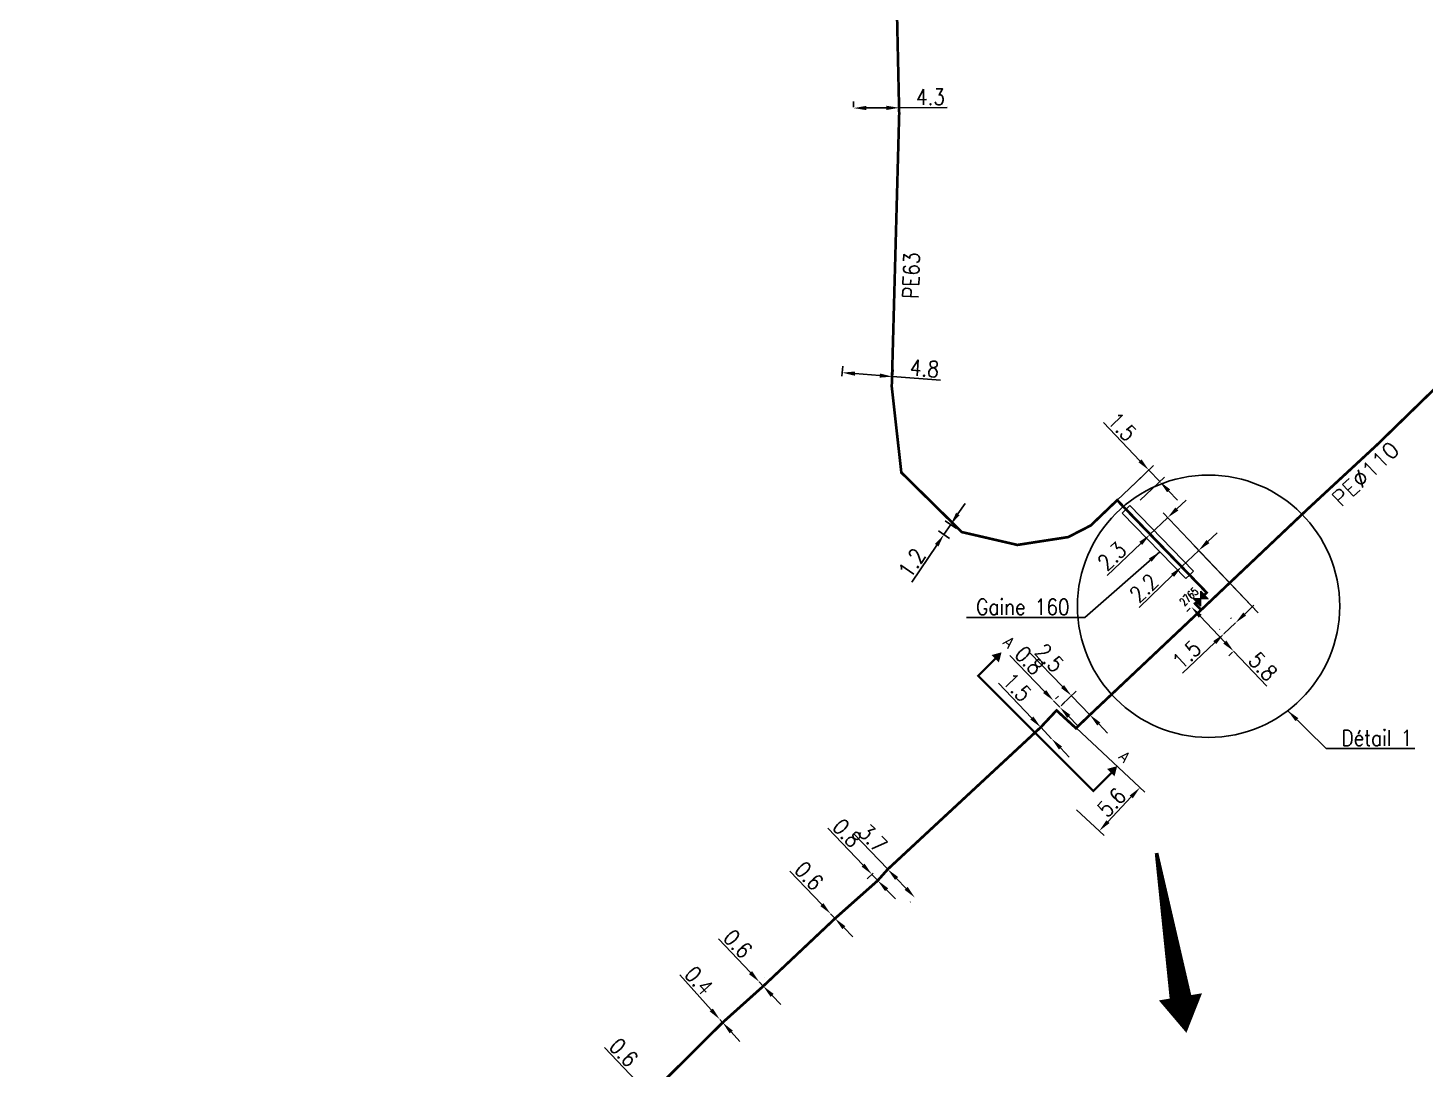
# Model space of a CAD drawing. Header units: millimetres. Extents: x 126999 to 128000, y 154000 to 155000.
# Drawn here: x 127521.8 to 127653.4, y 154203.3 to 154301.3 of the extents above; entities that cross this region are included whole.
import ezdxf
from ezdxf.enums import TextEntityAlignment as Align

# ---------------------------------------------------------------- set-up
doc = ezdxf.new("R2010")
doc.units = ezdxf.units.MM
doc.header["$PDMODE"] = 34
doc.layers.get('0').update_dxf_attribs({"linetype": 'CONTINUOUS'})
doc.layers.get('DEFPOINTS').update_dxf_attribs({"linetype": 'CONTINUOUS'})
for name, color, linetype in [('G_120', 4, 'CONTINUOUS'), ('G_300', 7, 'CONTINUOUS'), ('G_400', 7, 'CONTINUOUS')]:
    doc.layers.add(name, color=color, linetype=linetype)
doc.styles.add('G_ROMANS', font='ROMANS.SHX', dxfattribs={"width": 0.75})
doc.styles.get("Standard").update_dxf_attribs({"font": 'romans.shx', "width": 0.85})
doc.linetypes.add('G_TYPB_PE', pattern='A,5,-0.3,["o",Standard,S=1.5,R=0,X=0,Y=-0.5],-1.65', length=6.95)
doc.dimstyles.get("Standard").update_dxf_attribs({"dimtxt": 1.5, "dimasz": 1.2, "dimexe": 0.625, "dimexo": 0.625, "dimgap": 0.25, "dimtad": 1, "dimdec": 1, "dimzin": 0, "dimdsep": 46, "dimtxsty": 'Standard', "dimcen": -0.5, "dimadec": 0, "dimazin": 0, "dimtfac": 1, "dimtdec": 1, "dimtmove": 0, "dimatfit": 3, "dimfxl": 1, "dimtolj": 1, "dimtzin": 0, "dimarcsym": 0})

# ---------------------------------------------------------------- blocks, each defined once
blk = doc.blocks.new('*D106')
at = {"layer": 'DEFPOINTS', "color": 0, "linetype": 'Continuous', "transparency": 16777216}
for p in [(127602.78, 154222.13), (127605.31, 154219.43), (127605.34, 154219.45)]:
    blk.add_point(p, dxfattribs=at)
at = {"layer": 'G_120', "color": 0, "linetype": 'Continuous', "lineweight": -2, "transparency": 16777216}
for p, q in [((127602.75, 154222.1), (127599.53, 154225.47)), ((127602.33, 154221.7), (127602.3, 154221.67)), ((127604.48, 154220.3), (127603.58, 154221.24)), ((127604.88, 154219.02), (127604.86, 154219))]:
    blk.add_line(p, q, dxfattribs=at)
at = {"layer": 'G_120', "color": 0, "linetype": 'Continuous', "transparency": 16777216}
for points in [[(127603.73, 154221.37), (127603.44, 154221.1), (127602.75, 154222.1)], [(127604.63, 154220.44), (127604.34, 154220.16), (127605.31, 154219.43)]]:
    blk.add_solid(points, dxfattribs=at)
at = {"layer": 'G_120', "color": 0, "linetype": 'Continuous', "transparency": 16777216, "insert": (127601.35, 154225.02), "char_height": 1.5, "attachment_point": 5, "rotation": 313.7057}
blk.add_mtext('\\A1;3.7', dxfattribs=at)
blk = doc.blocks.new('*D107')
at = {"layer": 'DEFPOINTS', "color": 0, "linetype": 'Continuous', "transparency": 16777216}
for p in [(127601.83, 154222.17), (127601.26, 154221.62), (127602.39, 154221.59)]:
    blk.add_point(p, dxfattribs=at)
at = {"layer": 'G_120', "color": 0, "linetype": 'Continuous', "lineweight": -2, "transparency": 16777216}
for p, q in [((127600.43, 154222.49), (127597.1, 154225.97)), ((127601.38, 154221.74), (127600.81, 154221.19)), ((127601.81, 154221.04), (127601.26, 154221.62)), ((127601.93, 154221.16), (127601.36, 154220.61)), ((127602.64, 154220.18), (127603.47, 154219.31))]:
    blk.add_line(p, q, dxfattribs=at)
at = {"layer": 'G_120', "color": 0, "linetype": 'Continuous', "transparency": 16777216}
for points in [[(127600.57, 154222.63), (127600.29, 154222.35), (127601.26, 154221.62)], [(127602.79, 154220.31), (127602.5, 154220.04), (127601.81, 154221.04)]]:
    blk.add_solid(points, dxfattribs=at)
at = {"layer": 'G_120', "color": 0, "linetype": 'Continuous', "transparency": 16777216, "insert": (127598.92, 154225.52), "char_height": 1.5, "attachment_point": 5, "rotation": 313.7057}
blk.add_mtext('\\A1;0.8', dxfattribs=at)
blk = doc.blocks.new('*D108')
at = {"layer": 'DEFPOINTS', "color": 0, "linetype": 'Continuous', "transparency": 16777216}
for p in [(127617.16, 154235.48), (127618.19, 154234.39), (127618.2, 154234.4)]:
    blk.add_point(p, dxfattribs=at)
at = {"layer": 'G_120', "color": 0, "linetype": 'Continuous', "lineweight": -2, "transparency": 16777216}
for p, q in [((127616.33, 154236.34), (127613.19, 154239.63)), ((127616.71, 154235.05), (127616.7, 154235.04)), ((127618.19, 154234.39), (127617.16, 154235.47)), ((127617.75, 154233.96), (127617.74, 154233.96)), ((127619.02, 154233.52), (127619.85, 154232.65))]:
    blk.add_line(p, q, dxfattribs=at)
at = {"layer": 'G_120', "color": 0, "linetype": 'Continuous', "transparency": 16777216}
for points in [[(127616.47, 154236.48), (127616.18, 154236.2), (127617.16, 154235.47)], [(127619.16, 154233.66), (127618.87, 154233.38), (127618.19, 154234.39)]]:
    blk.add_solid(points, dxfattribs=at)
at = {"layer": 'G_120', "color": 0, "linetype": 'Continuous', "transparency": 16777216, "insert": (127614.94, 154239.24), "char_height": 1.5, "attachment_point": 5, "rotation": 313.6453}
blk.add_mtext('\\A1;1.5', dxfattribs=at)
blk = doc.blocks.new('*D109')
at = {"layer": 'DEFPOINTS', "color": 0, "linetype": 'Continuous', "transparency": 16777216}
for p in [(127597.37, 154217.91), (127597.37, 154217.91), (127597.79, 154217.47)]:
    blk.add_point(p, dxfattribs=at)
at = {"layer": 'G_120', "color": 0, "linetype": 'Continuous', "lineweight": -2, "transparency": 16777216}
for p, q in [((127596.54, 154218.77), (127593.52, 154221.93)), ((127597.79, 154217.47), (127597.37, 154217.91)), ((127598.62, 154216.61), (127599.45, 154215.74))]:
    blk.add_line(p, q, dxfattribs=at)
at = {"layer": 'G_120', "color": 0, "linetype": 'Continuous', "transparency": 16777216}
for points in [[(127596.69, 154218.91), (127596.4, 154218.64), (127597.37, 154217.91)], [(127598.76, 154216.74), (127598.47, 154216.47), (127597.79, 154217.47)]]:
    blk.add_solid(points, dxfattribs=at)
at = {"layer": 'G_120', "color": 0, "linetype": 'Continuous', "transparency": 16777216, "insert": (127595.34, 154221.48), "char_height": 1.5, "attachment_point": 5, "rotation": 313.7057}
blk.add_mtext('\\A1;0.6', dxfattribs=at)
blk = doc.blocks.new('*D110')
at = {"layer": 'DEFPOINTS', "color": 0, "linetype": 'Continuous', "transparency": 16777216}
for p in [(127590.65, 154211.5), (127590.65, 154211.5), (127591.03, 154211.1)]:
    blk.add_point(p, dxfattribs=at)
at = {"layer": 'G_120', "color": 0, "linetype": 'Continuous', "lineweight": -2, "transparency": 16777216}
for p, q in [((127589.82, 154212.37), (127586.81, 154215.54)), ((127591.03, 154211.1), (127590.65, 154211.5)), ((127591.1, 154211.93), (127591.1, 154211.93)), ((127591.48, 154211.53), (127591.48, 154211.53)), ((127591.86, 154210.23), (127592.68, 154209.36))]:
    blk.add_line(p, q, dxfattribs=at)
at = {"layer": 'G_120', "color": 0, "linetype": 'Continuous', "transparency": 16777216}
for points in [[(127589.97, 154212.51), (127589.68, 154212.23), (127590.65, 154211.5)], [(127592, 154210.37), (127591.71, 154210.09), (127591.03, 154211.1)]]:
    blk.add_solid(points, dxfattribs=at)
at = {"layer": 'G_120', "color": 0, "linetype": 'Continuous', "transparency": 16777216, "insert": (127588.63, 154215.08), "char_height": 1.5, "attachment_point": 5, "rotation": 313.5351}
blk.add_mtext('\\A1;0.6', dxfattribs=at)
blk = doc.blocks.new('*D111')
at = {"layer": 'DEFPOINTS', "color": 0, "linetype": 'Continuous', "transparency": 16777216}
for p in [(127586.93, 154207.97), (127586.93, 154207.97), (127587.2, 154207.67)]:
    blk.add_point(p, dxfattribs=at)
at = {"layer": 'G_120', "color": 0, "linetype": 'Continuous', "lineweight": -2, "transparency": 16777216}
for p, q in [((127586.13, 154208.86), (127583.16, 154212.15)), ((127587.2, 154207.67), (127586.93, 154207.97)), ((127588.01, 154206.78), (127588.81, 154205.89))]:
    blk.add_line(p, q, dxfattribs=at)
at = {"layer": 'G_120', "color": 0, "linetype": 'Continuous', "transparency": 16777216}
for points in [[(127586.28, 154208.99), (127585.98, 154208.72), (127586.93, 154207.97)], [(127588.16, 154206.91), (127587.86, 154206.65), (127587.2, 154207.67)]]:
    blk.add_solid(points, dxfattribs=at)
at = {"layer": 'G_120', "color": 0, "linetype": 'Continuous', "transparency": 16777216, "insert": (127584.98, 154211.62), "char_height": 1.5, "attachment_point": 5, "rotation": 312.0907}
blk.add_mtext('\\A1;0.4', dxfattribs=at)
blk = doc.blocks.new('*D112')
at = {"layer": 'DEFPOINTS', "color": 0, "linetype": 'Continuous', "transparency": 16777216}
for p in [(127579.9, 154201.27), (127579.9, 154201.27), (127580.32, 154200.84)]:
    blk.add_point(p, dxfattribs=at)
at = {"layer": 'G_120', "color": 0, "linetype": 'Continuous', "lineweight": -2, "transparency": 16777216}
for p, q in [((127579.08, 154202.14), (127576.06, 154205.31)), ((127580.32, 154200.84), (127579.9, 154201.27)), ((127581.14, 154199.97), (127581.97, 154199.1))]:
    blk.add_line(p, q, dxfattribs=at)
at = {"layer": 'G_120', "color": 0, "linetype": 'Continuous', "transparency": 16777216}
for points in [[(127579.22, 154202.28), (127578.93, 154202.01), (127579.9, 154201.27)], [(127581.29, 154200.11), (127581, 154199.83), (127580.32, 154200.84)]]:
    blk.add_solid(points, dxfattribs=at)
at = {"layer": 'G_120', "color": 0, "linetype": 'Continuous', "transparency": 16777216, "insert": (127577.88, 154204.85), "char_height": 1.5, "attachment_point": 5, "rotation": 313.614}
blk.add_mtext('\\A1;0.6', dxfattribs=at)
blk = doc.blocks.new('*D151')
at = {"layer": 'DEFPOINTS', "color": 0, "linetype": 'Continuous', "transparency": 16777216}
for p in [(127620.05, 154238.44), (127618.74, 154237.17), (127620.48, 154235.38)]:
    blk.add_point(p, dxfattribs=at)
at = {"layer": 'G_120', "color": 0, "linetype": 'Continuous', "lineweight": -2, "transparency": 16777216}
for p, q in [((127619.21, 154239.3), (127616.17, 154242.44)), ((127619.19, 154237.61), (127620.5, 154238.88)), ((127621.79, 154236.64), (127620.05, 154238.44)), ((127620.93, 154235.81), (127622.24, 154237.08)), ((127622.63, 154235.78), (127623.46, 154234.92))]:
    blk.add_line(p, q, dxfattribs=at)
at = {"layer": 'G_120', "color": 0, "linetype": 'Continuous', "transparency": 16777216}
for points in [[(127619.36, 154239.44), (127619.07, 154239.17), (127620.05, 154238.44)], [(127622.77, 154235.92), (127622.48, 154235.64), (127621.79, 154236.64)]]:
    blk.add_solid(points, dxfattribs=at)
at = {"layer": 'G_120', "color": 0, "linetype": 'Continuous', "transparency": 16777216, "insert": (127617.99, 154242), "char_height": 1.5, "attachment_point": 5, "rotation": 314.0933}
blk.add_mtext('\\A1;2.5', dxfattribs=at)
blk = doc.blocks.new('*D152')
at = {"layer": 'DEFPOINTS', "color": 0, "linetype": 'Continuous', "transparency": 16777216}
for p in [(127618.1, 154237.71), (127618.65, 154237.06), (127618.96, 154237.36)]:
    blk.add_point(p, dxfattribs=at)
at = {"layer": 'G_120', "color": 0, "linetype": 'Continuous', "lineweight": -2, "transparency": 16777216}
for p, q in [((127617.53, 154238.83), (127614.26, 154242.22)), ((127618.96, 154237.36), (127618.37, 154237.97)), ((127618.55, 154238.15), (127618.82, 154238.41)), ((127619.1, 154237.5), (127619.41, 154237.8)), ((127619.8, 154236.5), (127620.63, 154235.64))]:
    blk.add_line(p, q, dxfattribs=at)
at = {"layer": 'G_120', "color": 0, "linetype": 'Continuous', "transparency": 16777216}
for points in [[(127617.68, 154238.97), (127617.39, 154238.69), (127618.37, 154237.97)], [(127619.94, 154236.64), (127619.65, 154236.36), (127618.96, 154237.36)]]:
    blk.add_solid(points, dxfattribs=at)
at = {"layer": 'G_120', "color": 0, "linetype": 'Continuous', "transparency": 16777216, "insert": (127616.08, 154241.77), "char_height": 1.5, "attachment_point": 5, "rotation": 314.0933}
blk.add_mtext('\\A1;0.8', dxfattribs=at)
blk = doc.blocks.new('*D153')
at = {"layer": 'DEFPOINTS', "color": 0, "linetype": 'Continuous', "transparency": 16777216}
for p in [(127620.04, 154235.86), (127626.5, 154229.79), (127620.09, 154228.13)]:
    blk.add_point(p, dxfattribs=at)
at = {"layer": 'G_120', "color": 0, "linetype": 'Continuous', "lineweight": -2, "transparency": 16777216}
for p, q in [((127620.5, 154235.43), (127626.96, 154229.36)), ((127623.49, 154226.58), (127625.68, 154228.91)), ((127620.54, 154227.7), (127623.13, 154225.28))]:
    blk.add_line(p, q, dxfattribs=at)
at = {"layer": 'G_120', "color": 0, "linetype": 'Continuous', "transparency": 16777216}
for points in [[(127625.54, 154229.05), (127625.83, 154228.78), (127626.5, 154229.79)], [(127623.35, 154226.72), (127623.64, 154226.45), (127622.67, 154225.71)]]:
    blk.add_solid(points, dxfattribs=at)
at = {"layer": 'G_120', "color": 0, "linetype": 'Continuous', "transparency": 16777216, "insert": (127623.83, 154228.4), "char_height": 1.5, "attachment_point": 5, "rotation": 46.8021}
blk.add_mtext('\\A1;5.6', dxfattribs=at)
blk = doc.blocks.new('*D20')
at = {"layer": 'DEFPOINTS', "color": 0, "linetype": 'Continuous', "transparency": 16777216}
for p in [(127608.68, 154254.56), (127609.73, 154253.85), (127609.09, 154252.9)]:
    blk.add_point(p, dxfattribs=at)
at = {"layer": 'G_120', "color": 0, "linetype": 'Continuous', "lineweight": -2, "transparency": 16777216}
for p, q in [((127609.36, 154255.56), (127610.03, 154256.55)), ((127609.22, 154254.2), (127608.17, 154254.91)), ((127608.57, 154253.25), (127607.52, 154253.96)), ((127608.68, 154254.56), (127608.04, 154253.61)), ((127607.37, 154252.62), (127605.01, 154249.14))]:
    blk.add_line(p, q, dxfattribs=at)
at = {"layer": 'G_120', "color": 0, "linetype": 'Continuous', "transparency": 16777216}
for points in [[(127609.19, 154255.67), (127609.52, 154255.44), (127608.68, 154254.56)], [(127607.2, 154252.73), (127607.53, 154252.5), (127608.04, 154253.61)]]:
    blk.add_solid(points, dxfattribs=at)
at = {"layer": 'G_120', "color": 0, "linetype": 'Continuous', "transparency": 16777216, "insert": (127605.02, 154250.94), "char_height": 1.5, "attachment_point": 5, "rotation": 55.8896}
blk.add_mtext('\\A1;1.2', dxfattribs=at)
blk = doc.blocks.new('*D21')
at = {"layer": 'DEFPOINTS', "color": 0, "linetype": 'Continuous', "transparency": 16777216}
for p in [(127598.39, 154267.91), (127603.2, 154268.49), (127603.13, 154267.54)]:
    blk.add_point(p, dxfattribs=at)
at = {"layer": 'G_120', "color": 0, "linetype": 'Continuous', "lineweight": -2, "transparency": 16777216}
for p, q in [((127598.44, 154268.53), (127598.51, 154269.48)), ((127599.66, 154268.77), (127602, 154268.58)), ((127603.17, 154268.16), (127603.25, 154269.12)), ((127603.2, 154268.49), (127607.72, 154268.14))]:
    blk.add_line(p, q, dxfattribs=at)
at = {"layer": 'G_120', "color": 0, "linetype": 'Continuous', "transparency": 16777216}
for points in [[(127599.68, 154268.97), (127599.65, 154268.57), (127598.46, 154268.86)], [(127602.02, 154268.78), (127601.99, 154268.39), (127603.2, 154268.49)]]:
    blk.add_solid(points, dxfattribs=at)
at = {"layer": 'G_120', "color": 0, "linetype": 'Continuous', "transparency": 16777216, "insert": (127606.22, 154269.26), "char_height": 1.5, "attachment_point": 5, "rotation": 355.574}
blk.add_mtext('\\A1;4.8', dxfattribs=at)
blk = doc.blocks.new('*D22')
at = {"layer": 'DEFPOINTS', "color": 0, "linetype": 'Continuous', "transparency": 16777216}
for p in [(127599.53, 154293.22), (127603.83, 154293.8), (127603.83, 154293.25)]:
    blk.add_point(p, dxfattribs=at)
at = {"layer": 'G_120', "color": 0, "linetype": 'Continuous', "lineweight": -2, "transparency": 16777216}
for p, q in [((127599.53, 154293.85), (127599.53, 154294.4)), ((127603.83, 154293.88), (127603.82, 154294.43)), ((127600.73, 154293.78), (127602.63, 154293.79)), ((127603.83, 154293.8), (127608.36, 154293.83))]:
    blk.add_line(p, q, dxfattribs=at)
at = {"layer": 'G_120', "color": 0, "linetype": 'Continuous', "transparency": 16777216}
for points in [[(127600.73, 154293.98), (127600.73, 154293.58), (127599.53, 154293.77)], [(127602.63, 154293.99), (127602.63, 154293.59), (127603.83, 154293.8)]]:
    blk.add_solid(points, dxfattribs=at)
at = {"layer": 'G_120', "color": 0, "linetype": 'Continuous', "transparency": 16777216, "insert": (127606.77, 154294.82), "char_height": 1.5, "attachment_point": 5, "rotation": 0.399}
blk.add_mtext('\\A1;4.3', dxfattribs=at)
blk = doc.blocks.new('*D30')
at = {"layer": 'DEFPOINTS', "color": 0, "linetype": 'Continuous', "transparency": 16777216}
for p in [(127627.34, 154259.69), (127625.04, 154257.5), (127626.08, 154256.41)]:
    blk.add_point(p, dxfattribs=at)
at = {"layer": 'G_120', "color": 0, "linetype": 'Continuous', "lineweight": -2, "transparency": 16777216}
for p, q in [((127626.51, 154260.56), (127623.08, 154264.16)), ((127625.5, 154257.93), (127627.79, 154260.12)), ((127626.53, 154256.84), (127628.83, 154259.03)), ((127628.38, 154258.6), (127627.34, 154259.69)), ((127629.2, 154257.74), (127630.03, 154256.87))]:
    blk.add_line(p, q, dxfattribs=at)
at = {"layer": 'G_120', "color": 0, "linetype": 'Continuous', "transparency": 16777216}
for points in [[(127626.66, 154260.69), (127626.37, 154260.42), (127627.34, 154259.69)], [(127629.35, 154257.87), (127629.06, 154257.6), (127628.38, 154258.6)]]:
    blk.add_solid(points, dxfattribs=at)
at = {"layer": 'G_120', "color": 0, "linetype": 'Continuous', "transparency": 16777216, "insert": (127624.83, 154263.77), "char_height": 1.5, "attachment_point": 5, "rotation": 313.6608}
blk.add_mtext('\\A1;1.5', dxfattribs=at)
blk = doc.blocks.new('*D31')
at = {"layer": 'DEFPOINTS', "color": 0, "linetype": 'Continuous', "transparency": 16777216}
for p in [(127631.36, 154246.79), (127631.7, 154247.12), (127635.67, 154242.96)]:
    blk.add_point(p, dxfattribs=at)
at = {"layer": 'G_120', "color": 0, "linetype": 'Continuous', "lineweight": -2, "transparency": 16777216}
for p, q in [((127631.25, 154246.69), (127630.91, 154246.36)), ((127632.19, 154245.92), (127634.5, 154243.5)), ((127635.22, 154242.53), (127634.87, 154242.2)), ((127635.33, 154242.63), (127638.46, 154239.35))]:
    blk.add_line(p, q, dxfattribs=at)
at = {"layer": 'G_120', "color": 0, "linetype": 'Continuous', "transparency": 16777216}
for points in [[(127632.33, 154246.06), (127632.04, 154245.79), (127631.36, 154246.79)], [(127634.64, 154243.64), (127634.35, 154243.36), (127635.33, 154242.63)]]:
    blk.add_solid(points, dxfattribs=at)
at = {"layer": 'G_120', "color": 0, "linetype": 'Continuous', "transparency": 16777216, "insert": (127638.09, 154241.19), "char_height": 1.5, "attachment_point": 5, "rotation": 313.6453}
blk.add_mtext('\\A1;5.8', dxfattribs=at)
blk = doc.blocks.new('*D32')
at = {"layer": 'DEFPOINTS', "color": 0, "linetype": 'Continuous', "transparency": 16777216}
for p in [(127634.42, 154244.27), (127634.46, 154244.23), (127635.54, 154245.27)]:
    blk.add_point(p, dxfattribs=at)
at = {"layer": 'G_120', "color": 0, "linetype": 'Continuous', "lineweight": -2, "transparency": 16777216}
for p, q in [((127636.37, 154246.13), (127637.24, 154246.96)), ((127635.11, 154245.72), (127635.08, 154245.76)), ((127634.03, 154244.68), (127633.99, 154244.72)), ((127635.51, 154245.3), (127634.42, 154244.27)), ((127633.55, 154243.44), (127630.52, 154240.55))]:
    blk.add_line(p, q, dxfattribs=at)
at = {"layer": 'G_120', "color": 0, "linetype": 'Continuous', "transparency": 16777216}
for points in [[(127636.24, 154246.28), (127636.51, 154245.99), (127635.51, 154245.3)], [(127633.41, 154243.59), (127633.69, 154243.3), (127634.42, 154244.27)]]:
    blk.add_solid(points, dxfattribs=at)
at = {"layer": 'G_120', "color": 0, "linetype": 'Continuous', "transparency": 16777216, "insert": (127630.91, 154242.3), "char_height": 1.5, "attachment_point": 5, "rotation": 43.6453}
blk.add_mtext('\\A1;1.5', dxfattribs=at)
blk = doc.blocks.new('G_300_04')
h = blk.add_hatch(color=256)
h.paths.add_polyline_path([(-1, 1), (-1, -1), (0, 0)])
h.paths.add_polyline_path([(1, 1), (0, 0), (1, -1)])
at = {"flags": 128}
for points in [[(1, 1), (-1, -1)], [(1, -1), (-1, 1)], [(-1, 1), (-1, -1)], [(1, 1), (1, -1)]]:
    blk.add_lwpolyline(points, dxfattribs=at)
at = {"color": 0, "linetype": 'Continuous', "style": 'G_ROMANS', "width": 0.75}
blk.add_attdef('NUM', text='', height=1.5, dxfattribs=at).set_placement((0, 2.07), align=Align.MIDDLE)
at = {"color": 0, "linetype": 'Continuous', "style": 'G_ROMANS', "width": 0.75, "flags": 3}
for tag, p in [('DEF_LEG', (0, -2.5)), ('DEF_COUP', (0, -5)), ('DEF_TYPE', (0, -7.5))]:
    blk.add_attdef(tag, text='', height=1.2, dxfattribs=at).set_placement(p, align=Align.MIDDLE)
blk = doc.blocks.new('*D227')
at = {"layer": 'DEFPOINTS', "color": 0, "linetype": 'Continuous', "transparency": 16777216}
for p in [(127625.19, 154255.98), (127629.11, 154255.2), (127638.06, 154245.81)]:
    blk.add_point(p, dxfattribs=at)
at = {"layer": 'G_400', "color": 0, "linetype": 'Continuous', "lineweight": -2, "transparency": 16777216}
for p, q in [((127629.98, 154256.03), (127630.85, 154256.86)), ((127625.62, 154255.53), (127627.88, 154253.16)), ((127629.11, 154255.2), (127627.44, 154253.61)), ((127637.63, 154246.26), (127628.68, 154255.65)), ((127626.58, 154252.78), (127623.41, 154249.77))]:
    blk.add_line(p, q, dxfattribs=at)
at = {"layer": 'G_400', "color": 0, "linetype": 'Continuous', "transparency": 16777216}
for points in [[(127629.84, 154256.17), (127630.12, 154255.88), (127629.11, 154255.2)], [(127626.44, 154252.93), (127626.71, 154252.64), (127627.44, 154253.61)]]:
    blk.add_solid(points, dxfattribs=at)
at = {"layer": 'G_400', "color": 0, "linetype": 'Continuous', "transparency": 16777216, "insert": (127623.87, 154251.58), "char_height": 1.5, "attachment_point": 5, "rotation": 43.6453}
blk.add_mtext('\\A1;2.3', dxfattribs=at)
blk = doc.blocks.new('*D228')
at = {"layer": 'DEFPOINTS', "color": 0, "linetype": 'Continuous', "transparency": 16777216}
for p in [(127632.04, 154252.12), (127632.79, 154248.15), (127638.06, 154245.81)]:
    blk.add_point(p, dxfattribs=at)
at = {"layer": 'G_120', "color": 0, "linetype": 'Continuous', "lineweight": -2, "transparency": 16777216}
for p, q in [((127632.91, 154252.95), (127633.78, 154253.78)), ((127632.04, 154252.12), (127630.45, 154250.6)), ((127637.63, 154246.26), (127631.61, 154252.57)), ((127632.36, 154248.6), (127630.02, 154251.06)), ((127629.58, 154249.78), (127626.42, 154246.76))]:
    blk.add_line(p, q, dxfattribs=at)
at = {"layer": 'G_120', "color": 0, "linetype": 'Continuous', "transparency": 16777216}
for points in [[(127632.77, 154253.1), (127633.05, 154252.81), (127632.04, 154252.12)], [(127629.44, 154249.92), (127629.72, 154249.63), (127630.45, 154250.6)]]:
    blk.add_solid(points, dxfattribs=at)
at = {"layer": 'G_120', "color": 0, "linetype": 'Continuous', "transparency": 16777216, "insert": (127626.88, 154248.58), "char_height": 1.5, "attachment_point": 5, "rotation": 43.6453}
blk.add_mtext('\\A1;2.2', dxfattribs=at)

msp = doc.modelspace()

# ---------------------------------------------------------------- linework, layer by layer
at = {"layer": 'G_120'}
msp.add_line((127626.71, 154259.08), (127624.36, 154256.85), dxfattribs=at)
at = {"layer": 'G_120', "linetype": 'G_TYPB_PE', "const_width": 0.25, "flags": 128}
msp.add_lwpolyline([(127591.25, 154529.52), (127592.01, 154514.13), (127593.81, 154481.47), (127596.02, 154441.58), (127598.75, 154392.53), (127600.49, 154360.58), (127602.33, 154326.6), (127603.52, 154307.3), (127603.83, 154293.25), (127603.13, 154267.54), (127603.13, 154267.54), (127604.03, 154259.46), (127609.73, 154253.85), (127614.96, 154252.64), (127619.75, 154253.38), (127621.87, 154254.47), (127624.36, 154256.85), (127632.79, 154248.15), (127632.58, 154247.92)], dxfattribs=at)
at = {"layer": 'G_120', "linetype": 'G_TYPB_PE', "flags": 128}
msp.add_lwpolyline([(127228.85, 154205.29, 0.25, 0.25, 0), (127233.26, 154202.93, 0.25, 0.25, 0), (127245.59, 154196.46, 0.25, 0.25, 0), (127248.38, 154194.81, 0.25, 0.25, 0), (127267.63, 154184.09, 0.25, 0.25, 0), (127283.22, 154176.32, 0.25, 0.25, 0), (127293.43, 154170.75, 0.25, 0.25, 0), (127295.96, 154169.32, 0.25, 0.25, 0), (127302.59, 154166, 0.25, 0.25, 0), (127304.91, 154165.13, 0.25, 0.25, -0.052441), (127306.41, 154164.94, 0.25, 0.25, -0.039738), (127307.49, 154164.59, 0.25, 0.25, 0.268423), (127308.41, 154162.61, 0.25, 0.25, 0), (127317.32, 154159.35, 0.25, 0.25, 0), (127318.9, 154158.57, 0.25, 0.25, 0), (127320.23, 154157.91, 0.25, 0.25, 0), (127320.23, 154157.91, 0.25, 0.25, 0), (127336.43, 154149.1, 0.25, 0.25, 0), (127337.51, 154148.6, 0.25, 0.25, 0), (127351.3, 154141.17, 0.25, 0.25, 0), (127354.31, 154139.95, 0.25, 0.25, 0), (127360.98, 154136.34, 0.25, 0.25, 0), (127380.15, 154127.42, 0.25, 0.25, 0), (127382.12, 154127.06, 0.25, 0.25, 0.131527), (127394.26, 154126.33, 0.25, 0.25, 0), (127394.26, 154126.33, 0.25, 0.25, 0), (127398.52, 154127.24, 0.25, 0.25, 0), (127400.91, 154127.68, 0.25, 0.25, 0), (127403.56, 154128.6, 0.25, 0.25, 0), (127407.07, 154129.43, 0.25, 0.25, 0), (127411.34, 154131.46, 0.25, 0.25, 0), (127421.57, 154134.19, 0.25, 0.25, 0), (127428.58, 154135.7, 0.25, 0.25, 0), (127466.03, 154146.86, 0.25, 0.25, 0), (127466.62, 154147.21, 0.25, 0.25, 0), (127508.45, 154160.32, 0.25, 0.25, 0), (127508.98, 154160.67, 0.25, 0.25, 0.031917), (127535.78, 154169.49, 0.25, 0.25, 0), (127535.78, 154169.49, 0.25, 0.25, 0), (127537.19, 154169.85, 0.25, 0.25, 0), (127542.53, 154172.41, 0.25, 0.25, 0), (127550.75, 154176.7, 0.25, 0.25, 0), (127555.5, 154179.45, 0.25, 0.25, 0), (127559.86, 154182.5, 0.25, 0.25, 0), (127563.94, 154185.7, 0.25, 0.25, 0), (127567.99, 154189, 0.25, 0.25, 0), (127571.72, 154192.55, 0.25, 0.25, 0), (127571.91, 154193.02, 0.25, 0.25, 0), (127579.99, 154200.58, 0.25, 0.25, 0), (127580.32, 154200.84, 0.25, 0.25, 0), (127587.2, 154207.67, 0.25, 0.25, 0), (127591.03, 154211.1, 0.25, 0.25, 0), (127597.79, 154217.47, 0.25, 0.25, 0), (127601.81, 154221.04, 0.25, 0.25, 0), (127602.75, 154222.1, 0.25, 0.25, 0), (127617.16, 154235.47, 0.25, 0.25, 0), (127618.65, 154237.06, 0.25, 0.25, 0), (127620.48, 154235.38, 0.25, 0.25, 0), (127621.79, 154236.64, 0.25, 0.25, 0), (127632.27, 154246.52, 0.25, 0.25, 0), (127642.21, 154255.93, 0.25, 0.25, 0), (127648.82, 154262.05, 0.25, 0.25, 0), (127660.62, 154273.53, 0.25, 0.25, 0), (127671.6, 154284.3, 0.25, 0.25, 0), (127676.57, 154289.13, 0.25, 0.25, 0), (127684.47, 154296.06, 0, 0, 0)], format="xyseb", dxfattribs=at)
at = {"layer": 'G_120', "const_width": 0.25, "flags": 128}
msp.add_lwpolyline([(127631.85, 154247.23), (127631.7, 154247.12), (127632.27, 154246.52)], dxfattribs=at)
at = {"layer": 'G_120', "color": 7, "linetype": 'Continuous', "const_width": 0.2, "flags": 128}
msp.add_lwpolyline([(127624.16, 154231.52), (127622.11, 154229.48), (127611.26, 154240.31), (127613.07, 154242.12)], dxfattribs=at)
at = {"layer": 'G_120', "linetype": 'Continuous', "flags": 128}
msp.add_lwpolyline([(127628.07, 154223.63, 0.343, 2.06, 0), (127630.32, 154210.09, 2.06, 0, 0), (127630.88, 154206.7, 0, 4.12, 0), (127630.32, 154210.09, 4.12, 4.12, 0)], format="xyseb", dxfattribs=at)
at = {"layer": 'G_120'}
msp.add_circle((127632.97, 154246.87), 12.35, dxfattribs=at)
at = {"layer": 'G_120', "color": 7, "linetype": 'Continuous'}
for points in [[(127612.52, 154242.27), (127613.47, 154242.53), (127613.22, 154241.57)], [(127623.41, 154231.55), (127624.36, 154231.81), (127624.11, 154230.85)]]:
    msp.add_solid(points, dxfattribs=at)
at = {"layer": 'G_400', "color": 7}
for p, q in [((127624.84, 154255.64), (127625.19, 154255.99)), ((127625.55, 154256.34), (127625.19, 154255.99)), ((127631.55, 154250.18), (127625.55, 154256.34)), ((127630.83, 154249.48), (127624.84, 154255.64)), ((127630.83, 154249.48), (127631.19, 154249.83)), ((127631.55, 154250.18), (127631.19, 154249.83))]:
    msp.add_line(p, q, dxfattribs=at)

# ---------------------------------------------------------------- block references
at = {"layer": 'G_300'}
ref = msp.add_blockref('G_300_04', (127632.22, 154247.57), dxfattribs=dict(at, xscale=0.5, yscale=0.5, zscale=0.5, rotation=43.45160476540478))
ref.add_attrib('NUM', '2765', dxfattribs={"layer": '0', "color": 0, "linetype": 'Continuous', "height": 0.75, "rotation": 43.4516, "style": 'G_ROMANS', "width": 0.75}).set_placement((127631.12, 154247.77), align=Align.MIDDLE)

# ---------------------------------------------------------------- texts
at = {"layer": 'G_120', "linetype": 'Continuous', "width": 0.85}
msp.add_text('PE63 ', height=1.5, rotation=88.4249, dxfattribs=at).set_placement((127604.97, 154278.43), align=Align.MIDDLE)
at = {"layer": 'G_120', "linetype": 'Continuous'}
msp.add_text('PE%%c110', height=1.5, rotation=43.2907, dxfattribs=at).set_placement((127647.75, 154259.32), align=Align.MIDDLE)
at = {"layer": 'G_120', "color": 7, "linetype": 'Continuous'}
for p in [(127613.52, 154243.37), (127624.41, 154232.59)]:
    msp.add_text('A', height=1, rotation=315.7587, dxfattribs=at).set_placement(p)
at = {"layer": 'G_120', "linetype": 'Continuous', "insert": (127645.49, 154234.46), "char_height": 1.5, "attachment_point": 4}
msp.add_mtext('\\A1;Détail 1', dxfattribs=at)
at = {"layer": 'G_400', "linetype": 'Continuous', "insert": (127619.88, 154246.05), "char_height": 1.5, "attachment_point": 9}
msp.add_mtext('\\A1;Gaine 160', dxfattribs=at)

# ---------------------------------------------------------------- dimensions: what is measured, and where the dimension line sits
at = {"layer": 'G_120', "linetype": 'Continuous'}
for base, p1, p2, angle, picture, middle, dimtype in [((127603.83, 154293.8), (127599.53, 154293.22), (127603.83, 154293.25), 0.399, '*D22', (127606.78, 154293.82), 161), ((127603.1999, 154268.4923), (127598.3903, 154267.9052), (127603.1261, 154267.5386), 355.574, '*D21', (127606.1411, 154268.2646), 161), ((127627.34, 154259.69), (127626.08, 154256.41), (127625.04, 154257.5), 133.6608, '*D30', (127624.11, 154263.08), 161), ((127608.6831, 154254.5623), (127609.0889, 154252.8985), (127609.7338, 154253.8507), 55.8896, '*D20', (127605.8512, 154250.3811), 161), ((127632.04, 154252.12), (127632.79, 154248.15), (127638.06, 154245.81), 223.6453, '*D228', (127627.57, 154247.85), 160), ((127634.42, 154244.27), (127635.54, 154245.27), (127634.46, 154244.23), 223.6453, '*D32', (127631.6, 154241.58), 161), ((127631.36, 154246.79), (127635.67, 154242.96), (127631.7, 154247.12), 133.6453, '*D31', (127637.36, 154240.5), 161), ((127618.96, 154237.36), (127618.1, 154237.71), (127618.65, 154237.06), 314.0933, '*D152', (127615.36, 154241.08), 160), ((127618.19, 154234.39), (127617.16, 154235.48), (127618.2, 154234.4), 313.6453, '*D108', (127614.22, 154238.55), 161), ((127626.5, 154229.79), (127620.09, 154228.13), (127620.04, 154235.86), 46.8021, '*D153', (127624.56, 154227.72), 160), ((127601.26, 154221.62), (127602.39, 154221.59), (127601.83, 154222.17), 133.7057, '*D107', (127598.2, 154224.83), 161), ((127605.31, 154219.43), (127602.78, 154222.13), (127605.34, 154219.45), 313.7057, '*D106', (127600.63, 154224.33), 161)]:
    dim = msp.add_linear_dim(base=base, p1=p1, p2=p2, angle=angle, dimstyle='Standard', dxfattribs=at)
    dim.commit()
    dim.dimension.update_dxf_attribs({"geometry": picture, "text_midpoint": middle, "dimtype": dimtype})
dim = msp.add_linear_dim(base=(127620.05, 154238.44), p1=(127620.48, 154235.38), p2=(127618.74, 154237.17), angle=134.0933, dimstyle='Standard', dxfattribs=at)
dim.commit()
dim.dimension.update_dxf_attribs({"geometry": '*D151', "text_midpoint": (127617.99, 154242)})
for p1, p2, picture, middle in [((127597.79, 154217.47), (127597.37, 154217.91), '*D109', (127595.34, 154221.48)), ((127591.03, 154211.0999), (127590.6512, 154211.4986), '*D110', (127588.6308, 154215.0769)), ((127587.2, 154207.67), (127586.93, 154207.97), '*D111', (127584.98, 154211.62)), ((127580.32, 154200.84), (127579.9, 154201.27), '*D112', (127577.88, 154204.85))]:
    dim = msp.add_aligned_dim(p1=p1, p2=p2, distance=0, dimstyle='Standard', dxfattribs=at)
    dim.commit()
    dim.dimension.update_dxf_attribs({"geometry": picture, "text_midpoint": middle})
at = {"layer": 'G_400', "linetype": 'Continuous'}
dim = msp.add_linear_dim(base=(127629.11, 154255.2), p1=(127625.19, 154255.98), p2=(127638.06, 154245.81), angle=223.6453, dimstyle='Standard', dxfattribs=at)
dim.commit()
dim.dimension.update_dxf_attribs({"geometry": '*D227', "text_midpoint": (127624.56, 154250.86), "dimtype": 160})

# ---------------------------------------------------------------- leaders
at = {"layer": 'G_120', "linetype": 'Continuous', "annotation_type": 0, "has_hookline": 1, "hookline_direction": 0, "text_width": 6.92}
msp.add_leader([(127640.44, 154237.03), (127644.04, 154233.46), (127645.24, 154233.46)], dimstyle='Standard', dxfattribs=at)
at = {"layer": 'G_400', "linetype": 'Continuous', "annotation_type": 0, "has_hookline": 1, "hookline_direction": 1, "text_width": 9.71}
msp.add_leader([(127628.38, 154252), (127621.33, 154245.8), (127620.13, 154245.8)], dimstyle='Standard', dxfattribs=at)

doc.saveas('drawing.dxf')
